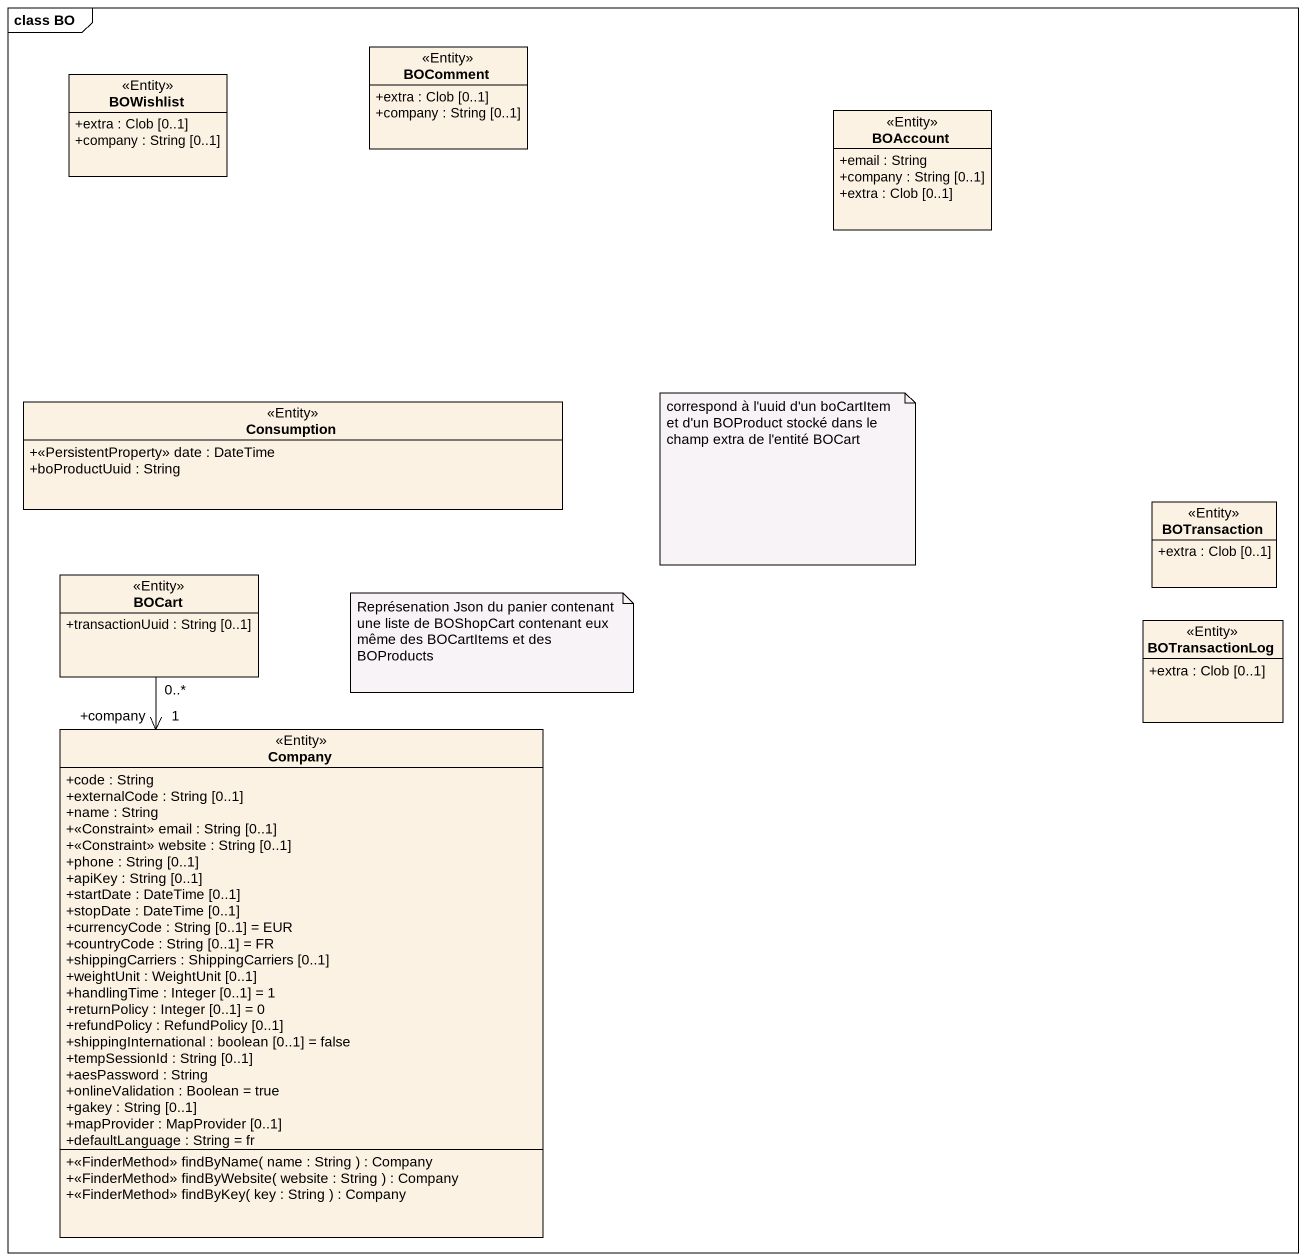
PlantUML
@startuml
mainframe class BO
hide circle
hide empty members
skinparam classAttributeIconSize 0
class BOComment <<Entity>> {
  +extra : Clob [0..1]
  +company : String [0..1]
}
class BOWishlist <<Entity>> {
  +extra : Clob [0..1]
  +company : String [0..1]
}
class BOAccount <<Entity>> {
  +email : String
  +company : String [0..1]
  +extra : Clob [0..1]
}
class Consumption <<Entity>> {
  +<<PersistentProperty>> date : DateTime
  +boProductUuid : String
}
class BOTransaction <<Entity>> {
  +extra : Clob [0..1]
}
class BOCart <<Entity>> {
  +transactionUuid : String [0..1]
}
class BOTransactionLog <<Entity>> {
  +extra : Clob [0..1]
}
class Company <<Entity>> {
  +code : String
  +externalCode : String [0..1]
  +name : String
  +<<Constraint>> email : String [0..1]
  +<<Constraint>> website : String [0..1]
  +phone : String [0..1]
  +apiKey : String [0..1]
  +startDate : DateTime [0..1]
  +stopDate : DateTime [0..1]
  +currencyCode : String [0..1] = EUR
  +countryCode : String [0..1] = FR
  +shippingCarriers : ShippingCarriers [0..1]
  +weightUnit : WeightUnit [0..1]
  +handlingTime : Integer [0..1] = 1
  +returnPolicy : Integer [0..1] = 0
  +refundPolicy : RefundPolicy [0..1]
  +shippingInternational : boolean [0..1] = false
  +tempSessionId : String [0..1]
  +aesPassword : String
  +onlineValidation : Boolean = true
  +gakey : String [0..1]
  +mapProvider : MapProvider [0..1]
  +defaultLanguage : String = fr
  +<<FinderMethod>> findByName( name : String ) : Company
  +<<FinderMethod>> findByWebsite( website : String ) : Company
  +<<FinderMethod>> findByKey( key : String ) : Company
}
BOCart "0..*" --> "+company\n1" Company
note as N1
  correspond à l'uuid d'un boCartItem et d'un BOProduct stocké dans le champ extra de l'entité BOCart
end note
note as N2
  Représenation Json du panier contenant une liste de BOShopCart contenant eux même des BOCartItems et des BOProducts
end note
@enduml
